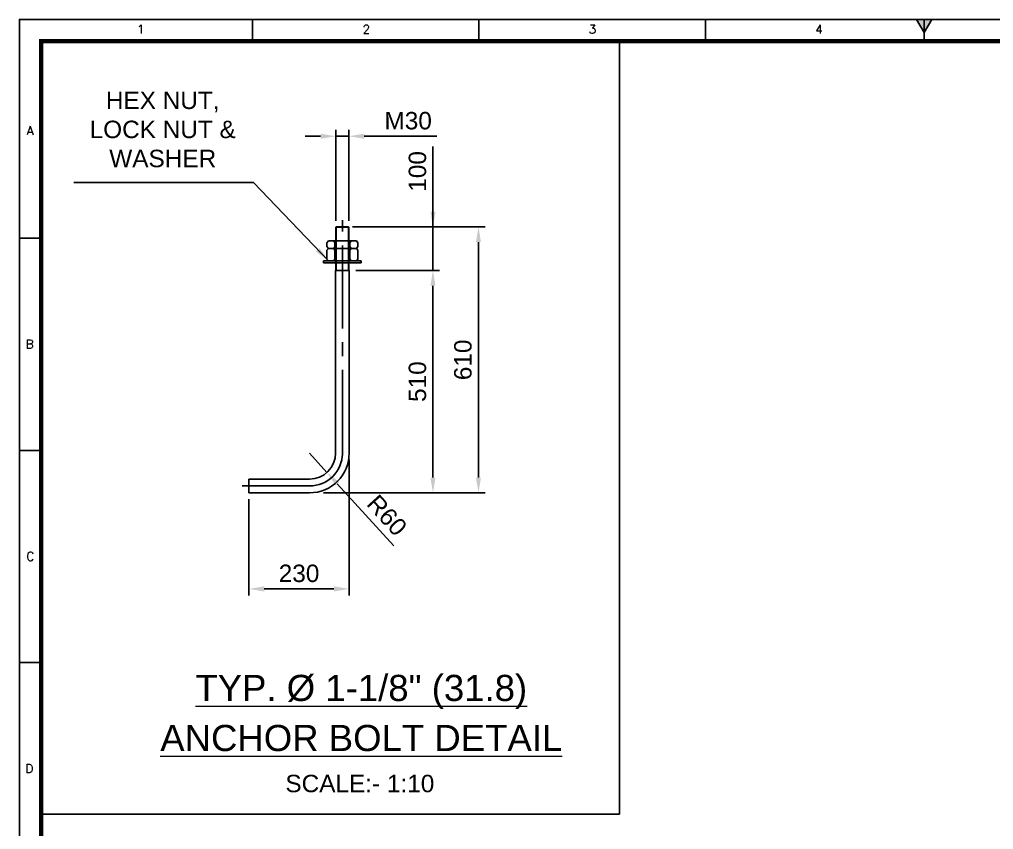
# Model space of a CAD drawing. Header units: millimetres. Extents: x -1055 to 11244, y -20673 to 2560.
# Drawn here: x 7553 to 7776.4, y 1553 to 1738.8 of the extents above; entities that cross this region are included whole.
import ezdxf
from ezdxf.enums import TextEntityAlignment as Align

# ---------------------------------------------------------------- set-up
doc = ezdxf.new("R2010")
doc.units = ezdxf.units.MM
doc.linetypes.add('CENTER2', pattern=[28.575, 19.05, -3.175, 3.175, -3.175])
doc.layers.add('BORDER', color=6, linetype='Continuous')
doc.layers.add('TEXT', color=7, linetype='Continuous', lineweight=13)
doc.styles.add('ROMANS', font='romans.shx', dxfattribs={"width": 0.8})
doc.styles.get("Standard").update_dxf_attribs({"font": 'arial.ttf'})
doc.styles.add('STYLE2', font='arial.ttf', dxfattribs={"width": 1.1})
doc.dimstyles.new('ISO-25', dxfattribs={"dimtxt": 4, "dimasz": 3.5, "dimexe": 1.5, "dimexo": 1.5, "dimgap": 1.5, "dimtad": 1, "dimtxsty": 'Standard', "dimcen": 0, "dimadec": 0, "dimazin": 0, "dimtfac": 1, "dimtmove": 0, "dimatfit": 3, "dimfxl": 1, "dimarcsym": 0})

# ---------------------------------------------------------------- blocks, each defined once
blk = doc.blocks.new('A1B')
at = {"layer": 'BORDER', "color": 1}
for p, q in [((56.44, 585), (56.44, 590)), ((56.44, 585), (56.44, 590)), ((108.38, 585), (108.38, 590)), ((108.38, 585), (108.38, 590)), ((160.31, 585), (160.31, 590)), ((160.31, 585), (160.31, 590)), ((3, 539.83), (8, 539.83)), ((3, 491.17), (8, 491.17)), ((3, 442.5), (8, 442.5))]:
    blk.add_line(p, q, dxfattribs=at)
at = {"layer": 'BORDER'}
for p, q in [((210.5, 587), (208.77, 590)), ((210.5, 590), (210.5, 585)), ((210.5, 587), (212.23, 590)), ((210.5, 588), (210.5, 585)), ((210.5, 588), (210.5, 585))]:
    blk.add_line(p, q, dxfattribs=at)
blk.add_lwpolyline([(837, 3), (837, 590), (3, 590), (3, 3)], close=True, dxfattribs=at)
at = {"layer": 'BORDER', "const_width": 1}
blk.add_lwpolyline([(8, 8), (832, 8), (832, 585), (8, 585)], close=True, dxfattribs=at)
at = {"layer": 'BORDER'}
blk.add_solid([(212.23, 590), (208.77, 590), (210.5, 587)], dxfattribs=at)
at = {"layer": 'BORDER', "color": 1, "style": 'ROMANS'}
for s, p in [('1', (30.81, 586.75)), ('2', (82.56, 586.75)), ('3', (134.41, 586.75)), ('4', (186.37, 586.75)), ('A', (5.48, 563.52)), ('B', (5.35, 514.55)), ('C', (5.49, 465.84)), ('D', (5.25, 417.17))]:
    blk.add_text(s, height=2, dxfattribs=at).set_placement(p, align=Align.CENTER)
blk = doc.blocks.new('*D28664')
at = {"color": 0, "lineweight": -2}
for p, q in [((7647.86, 1691.26), (7647.86, 1709.71)), ((7647.86, 1694.76), (7647.86, 1698.26)), ((7629.43, 1691.26), (7649.36, 1691.26)), ((7647.86, 1691.26), (7647.86, 1681.27)), ((7630.15, 1681.27), (7649.36, 1681.27)), ((7647.86, 1677.77), (7647.86, 1674.27))]:
    blk.add_line(p, q, dxfattribs=at)
at = {"color": 0}
for points in [[(7647.28, 1694.76), (7648.45, 1694.76), (7647.86, 1691.26)], [(7648.45, 1677.77), (7647.28, 1677.77), (7647.86, 1681.27)]]:
    blk.add_solid(points, dxfattribs=at)
at = {"layer": 'Defpoints', "color": 0}
for p in [(7627.93, 1691.26), (7628.65, 1681.27), (7647.86, 1681.27)]:
    blk.add_point(p, dxfattribs=at)
at = {"color": 0, "insert": (7644.32, 1703.99), "char_height": 4, "attachment_point": 5, "rotation": 90}
blk.add_mtext('100', dxfattribs=at)
blk = doc.blocks.new('*D28665')
at = {"color": 0, "lineweight": -2}
for p, q in [((7640.72, 1691.26), (7659.8, 1691.26)), ((7658.3, 1633.77), (7658.3, 1687.76)), ((7622.74, 1630.27), (7659.8, 1630.27))]:
    blk.add_line(p, q, dxfattribs=at)
at = {"color": 0}
for points in [[(7658.88, 1687.76), (7657.71, 1687.76), (7658.3, 1691.26)], [(7657.71, 1633.77), (7658.88, 1633.77), (7658.3, 1630.27)]]:
    blk.add_solid(points, dxfattribs=at)
at = {"layer": 'Defpoints', "color": 0}
for p in [(7639.22, 1691.26), (7658.3, 1691.26), (7621.24, 1630.27)]:
    blk.add_point(p, dxfattribs=at)
at = {"color": 0, "insert": (7654.75, 1660.76), "char_height": 4, "attachment_point": 5, "rotation": 90}
blk.add_mtext('610', dxfattribs=at)
blk = doc.blocks.new('*D28666')
at = {"color": 0, "lineweight": -2}
for p, q in [((7630.15, 1681.27), (7649.36, 1681.27)), ((7647.86, 1677.77), (7647.86, 1633.77)), ((7622.74, 1630.27), (7649.36, 1630.27))]:
    blk.add_line(p, q, dxfattribs=at)
at = {"color": 0}
for points in [[(7648.45, 1677.77), (7647.28, 1677.77), (7647.86, 1681.27)], [(7647.28, 1633.77), (7648.45, 1633.77), (7647.86, 1630.27)]]:
    blk.add_solid(points, dxfattribs=at)
at = {"layer": 'Defpoints', "color": 0}
for p in [(7628.65, 1681.27), (7621.24, 1630.27), (7647.86, 1630.27)]:
    blk.add_point(p, dxfattribs=at)
at = {"color": 0, "insert": (7644.32, 1655.77), "char_height": 4, "attachment_point": 5, "rotation": 90}
blk.add_mtext('510', dxfattribs=at)
blk = doc.blocks.new('*D28667')
at = {"color": 0, "lineweight": -2}
for p, q in [((7625.59, 1692.67), (7625.59, 1713.56)), ((7628.59, 1692.67), (7628.59, 1713.56)), ((7622.09, 1712.06), (7618.59, 1712.06)), ((7625.59, 1712.06), (7628.59, 1712.06)), ((7632.09, 1712.06), (7648.78, 1712.06))]:
    blk.add_line(p, q, dxfattribs=at)
at = {"color": 0}
for points in [[(7622.09, 1711.47), (7622.09, 1712.64), (7625.59, 1712.06)], [(7632.09, 1712.64), (7632.09, 1711.47), (7628.59, 1712.06)]]:
    blk.add_solid(points, dxfattribs=at)
at = {"layer": 'Defpoints', "color": 0}
for p in [(7628.59, 1712.06), (7625.59, 1691.17), (7628.59, 1691.17)]:
    blk.add_point(p, dxfattribs=at)
at = {"color": 0, "insert": (7642.18, 1715.6), "char_height": 4, "attachment_point": 5}
blk.add_mtext('M30', dxfattribs=at)
blk = doc.blocks.new('*D28668')
at = {"color": 0, "lineweight": -2}
for p, q in [((7628.65, 1637.89), (7628.65, 1606.73)), ((7605.65, 1628.83), (7605.65, 1606.73)), ((7625.15, 1608.23), (7609.15, 1608.23))]:
    blk.add_line(p, q, dxfattribs=at)
at = {"color": 0}
for points in [[(7609.15, 1608.81), (7609.15, 1607.64), (7605.65, 1608.23)], [(7625.15, 1607.64), (7625.15, 1608.81), (7628.65, 1608.23)]]:
    blk.add_solid(points, dxfattribs=at)
at = {"layer": 'Defpoints', "color": 0}
for p in [(7628.65, 1639.39), (7605.65, 1630.33), (7605.65, 1608.23)]:
    blk.add_point(p, dxfattribs=at)
at = {"color": 0, "insert": (7617.15, 1611.77), "char_height": 4, "attachment_point": 5}
blk.add_mtext('230', dxfattribs=at)
blk = doc.blocks.new('*D28669')
at = {"color": 0, "lineweight": -2}
for p, q in [((7619.53, 1639.39), (7623.56, 1634.95)), ((7625.92, 1632.36), (7638.91, 1618.08))]:
    blk.add_line(p, q, dxfattribs=at)
at = {"color": 0}
blk.add_solid([(7626.35, 1632.76), (7625.49, 1631.97), (7623.56, 1634.95)], dxfattribs=at)
at = {"layer": 'Defpoints', "color": 0}
for p in [(7619.53, 1639.39), (7623.56, 1634.95)]:
    blk.add_point(p, dxfattribs=at)
at = {"color": 0, "insert": (7637.31, 1625.1), "char_height": 4, "attachment_point": 5, "rotation": 312.2981}
blk.add_mtext('R60', dxfattribs=at)

msp = doc.modelspace()

# ---------------------------------------------------------------- linework, layer by layer
for p, q in [((7625.69211, 1691.266399), (7625.588152, 1691.172258)), ((7625.588152, 1681.266399), (7625.588152, 1691.172258)), ((7628.588152, 1691.172258), (7625.588152, 1691.172258)), ((7625.69211, 1681.266399), (7625.69211, 1691.266399)), ((7625.69211, 1691.266399), (7628.484193, 1691.266399)), ((7625.69211, 1691.266399), (7628.484193, 1691.266399)), ((7628.484193, 1681.266399), (7628.484193, 1691.266399)), ((7628.484193, 1691.266399), (7628.588152, 1691.172258)), ((7628.588152, 1691.172258), (7628.588152, 1681.266399)), ((7623.508977, 1687.634711), (7623.87674, 1688.051973)), ((7623.508977, 1686.729536), (7623.508977, 1687.634711)), ((7623.508977, 1686.729536), (7623.87674, 1686.312274)), ((7630.299563, 1688.051973), (7623.87674, 1688.051973)), ((7623.87674, 1688.051973), (7625.099781, 1688.051973)), ((7625.099781, 1688.051973), (7623.87674, 1688.051973)), ((7625.374681, 1687.634711), (7625.099781, 1688.051973)), ((7625.374681, 1686.729536), (7625.099781, 1686.312274)), ((7625.374681, 1687.634711), (7625.520279, 1688.051973)), ((7625.374681, 1687.634711), (7625.374681, 1686.729536)), ((7625.374681, 1686.729536), (7625.520279, 1686.312274)), ((7625.520279, 1688.051973), (7628.656024, 1688.051973)), ((7628.801622, 1687.634711), (7628.656024, 1688.051973)), ((7628.801622, 1686.729536), (7628.656024, 1686.312274)), ((7628.801622, 1687.634711), (7629.076522, 1688.051973)), ((7628.801622, 1687.634711), (7628.801622, 1686.729536)), ((7628.801622, 1686.729536), (7629.076522, 1686.312274)), ((7629.076522, 1688.051973), (7630.299563, 1688.051973)), ((7630.667326, 1687.634711), (7630.299563, 1688.051973)), ((7630.667326, 1686.729536), (7630.299563, 1686.312274)), ((7630.667326, 1686.729536), (7630.667326, 1687.634711)), ((7623.508977, 1685.895012), (7623.87674, 1686.312274)), ((7623.508977, 1683.880944), (7623.508977, 1685.895012)), ((7630.299563, 1686.312274), (7623.87674, 1686.312274)), ((7625.099781, 1686.312274), (7623.87674, 1686.312274)), ((7623.87674, 1686.312274), (7625.099781, 1686.312274)), ((7625.374681, 1685.895012), (7625.099781, 1686.312274)), ((7625.374681, 1685.895012), (7625.520279, 1686.312274)), ((7625.374681, 1685.895012), (7625.374681, 1683.880944)), ((7625.520279, 1686.312274), (7628.656024, 1686.312274)), ((7625.520279, 1686.312274), (7628.656024, 1686.312274)), ((7628.801622, 1685.895012), (7628.656024, 1686.312274)), ((7628.801622, 1685.895012), (7629.076522, 1686.312274)), ((7628.801622, 1685.895012), (7628.801622, 1683.880944)), ((7629.076522, 1686.312274), (7630.299563, 1686.312274)), ((7629.076522, 1686.312274), (7630.299563, 1686.312274)), ((7630.667326, 1685.895012), (7630.299563, 1686.312274)), ((7630.667326, 1683.880944), (7630.667326, 1685.895012)), ((7622.754141, 1683.045031), (7622.754141, 1683.463682)), ((7622.754141, 1683.463682), (7631.422163, 1683.463682)), ((7625.099781, 1683.463682), (7622.754141, 1683.463682)), ((7622.754141, 1683.463682), (7625.099781, 1683.463682)), ((7622.754141, 1683.045031), (7631.422163, 1683.045031)), ((7623.508977, 1683.880944), (7623.87674, 1683.463682)), ((7625.374681, 1683.880944), (7625.099781, 1683.463682)), ((7625.374681, 1683.880944), (7625.520279, 1683.463682)), ((7625.520279, 1683.463682), (7628.656024, 1683.463682)), ((7628.801622, 1683.880944), (7628.656024, 1683.463682)), ((7628.801622, 1683.880944), (7629.076522, 1683.463682)), ((7629.076522, 1683.463682), (7630.299563, 1683.463682)), ((7630.667326, 1683.880944), (7630.299563, 1683.463682)), ((7631.422163, 1683.045031), (7631.422163, 1683.463682)), ((7625.525652, 1681.266399), (7628.650652, 1681.266399)), ((7625.525652, 1639.391399), (7625.525652, 1681.266399)), ((7628.650652, 1681.266399), (7628.650652, 1639.391399)), ((7605.650652, 1630.266399), (7605.650652, 1633.391399)), ((7605.650652, 1633.391399), (7619.525652, 1633.391399)), ((7619.525652, 1630.266399), (7605.650652, 1630.266399))]:
    msp.add_line(p, q)
at = {"color": 3, "linetype": 'CENTER2'}
for p, q in [((7627.088152, 1639.391399), (7627.088152, 1692.828899)), ((7604.088152, 1631.828899), (7619.525652, 1631.828899))]:
    msp.add_line(p, q, dxfattribs=at)
msp.add_lwpolyline([(7558.030276, 1733.838959), (7690.616286, 1733.838959), (7690.616286, 1556.565297), (7558.030276, 1556.565297)], close=True)
msp.add_lwpolyline([(7605.650652, 1630.328544), (7605.650652, 1630.328899)], dxfattribs=at)
for radius in [6, 9.125]:
    msp.add_arc((7619.525652, 1639.391399), radius, 270, 0)
msp.add_arc((7619.525652, 1639.391399), 7.5625, 270, 0, dxfattribs=at)

# ---------------------------------------------------------------- block references
msp.add_blockref('A1B', (7550.030276, 1148.838959))

# ---------------------------------------------------------------- texts
at = {"char_height": 4, "attachment_point": 5}
for s, insert in [('HEX NUT,\\PLOCK NUT &\\PWASHER', (7585.885768, 1713.599517)), ('SCALE:- 1:10', (7631.096952, 1563.56079))]:
    msp.add_mtext(s, dxfattribs=dict(at, insert=insert))
at = {"layer": 'TEXT', "linetype": 'Continuous', "style": 'STYLE2'}
for s, p in [('%%UTYP. %%C 1-1/8" (31.8)', (7631.419699, 1582.508797)), ('%%UANCHOR BOLT DETAIL', (7631.419699, 1571.028983))]:
    msp.add_text(s, height=6, dxfattribs=at).set_placement(p, align=Align.CENTER)

# ---------------------------------------------------------------- dimensions: what is measured, and where the dimension line sits
dim = msp.add_linear_dim(base=(7628.588152, 1712.057424), p1=(7625.588152, 1691.172258), p2=(7628.588152, 1691.172258), text='M30', dimstyle='ISO-25', override={"dimtxt": 4, "dimdec": 0, "dimlfac": 10})
dim.commit()
dim.dimension.update_dxf_attribs({"geometry": '*D28667', "text_midpoint": (7642.182285, 1715.60108)})
for base, p1, p2, override, picture, middle in [((7647.864809, 1681.266399), (7627.929517, 1691.263225), (7628.650652, 1681.266399), {"dimtxt": 4, "dimdec": 0, "dimlfac": 10}, '*D28664', (7647.864809, 1703.986963)), ((7658.29595, 1691.263225), (7621.24409, 1630.266399), (7639.217098, 1691.263225), {"dimtxt": 4, "dimdec": 0, "dimlfac": 10, "dimtxsty": 'Standard'}, '*D28665', (7658.29595, 1660.764812))]:
    dim = msp.add_linear_dim(base=base, p1=p1, p2=p2, angle=90, dimstyle='ISO-25', override=override)
    dim.commit()
    dim.dimension.update_dxf_attribs({"geometry": picture, "text_midpoint": middle, "dimtype": 160})
dim = msp.add_linear_dim(base=(7647.864809, 1630.266399), p1=(7628.650652, 1681.266399), p2=(7621.24409, 1630.266399), angle=90, dimstyle='ISO-25', override={"dimtxt": 4, "dimdec": 0, "dimlfac": 10, "dimtxsty": 'Standard'})
dim.commit()
dim.dimension.update_dxf_attribs({"geometry": '*D28666', "text_midpoint": (7644.322517, 1655.766399)})
dim = msp.add_linear_dim(base=(7605.650652, 1608.225794), p1=(7628.650652, 1639.391399), p2=(7605.650652, 1630.328899), dimstyle='ISO-25', override={"dimtxt": 4, "dimdec": 0, "dimlfac": 10})
dim.commit()
dim.dimension.update_dxf_attribs({"geometry": '*D28668', "text_midpoint": (7617.150652, 1611.769451)})
dim = msp.add_radius_dim(center=(7619.525652, 1639.391399), mpoint=(7623.563578, 1634.953478), dimstyle='ISO-25', override={"dimtxt": 4, "dimdec": 0, "dimlfac": 10})
dim.commit()
dim.dimension.update_dxf_attribs({"geometry": '*D28669', "text_midpoint": (7634.693742, 1622.720765), "dimtype": 164})

# ---------------------------------------------------------------- leaders
msp.add_leader([(7623.87674, 1683.463682), (7606.66691, 1701.465308), (7565.468852, 1701.465308)], dimstyle='ISO-25', override={"dimtad": 0})

doc.saveas('drawing.dxf')
